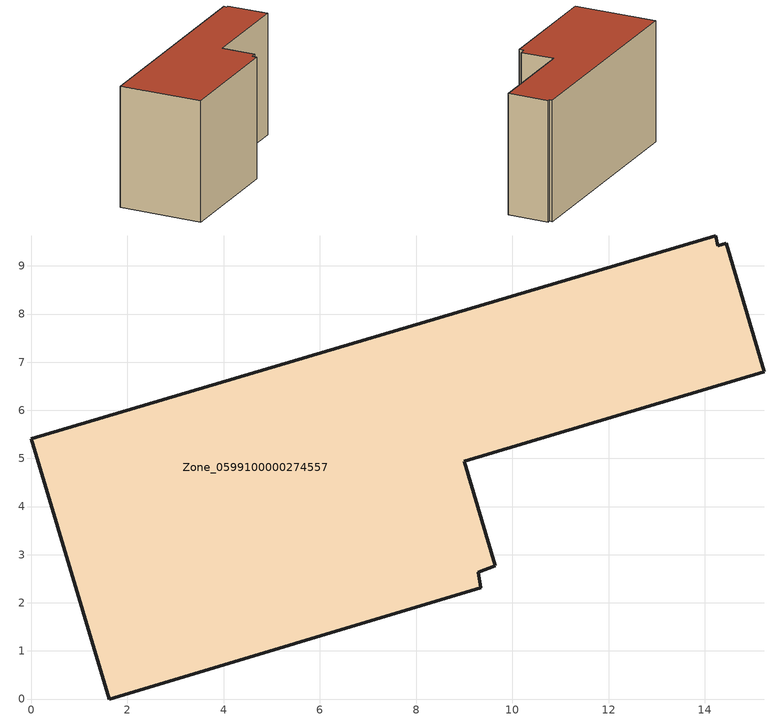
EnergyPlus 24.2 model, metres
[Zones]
Zone_0599100000274557
 floor ground (C_G): 9.65,2.77 9.29,2.63 9.35,2.31 1.62,0 0,5.41 14.23,9.62 14.27,9.42 14.45,9.47 15.24,6.8 9,4.94 z0
 wall outside (C_F): 14.23,9.62 0,5.41 1.62,0 9.35,2.31 9.29,2.63 9.65,2.77 9,4.94 15.24,6.8 14.45,9.47 14.27,9.42 14.23,9.62 z0:8.26
 roof outside (C_R): 15.24,6.8 14.45,9.47 14.27,9.42 14.23,9.62 0,5.41 1.62,0 9.35,2.31 9.29,2.63 9.65,2.77 9,4.94 z8.26
[BUILDING]
Pand.0599100000274557: North Axis=0; Terrain=City; Loads Convergence Tolerance Value=0.04; Temperature Convergence Tolerance Value=0.4; Solar Distribution=FullExterior; Maximum Number of Warmup Days=25; Minimum Number of Warmup Days=1
[Site:Location]
Rotterdam.The.Hague.AP_ZH_NLD Design_Conditions: Latitude=51.96; Longitude=4.45; Time Zone=1; Elevation=-4.5
[SITE:GROUNDTEMPERATURE:BUILDINGSURFACE]
18, 18, 18, 18, 18, 18, 18, 18, 18, 18, 18, 18
[MATERIAL] Thermal Absorptance=0.9; Solar Absorptance=0.7; Visible Absorptance=0.7
Name | Roughness | Thickness | Conductivity | Density | Specific Heat
G.TC.1975-1991 | MediumSmooth | 0.15 | 0.288461 | 540 | 1210
F.TC.1975-1991 | Rough | 0.3 | 0.230769 | 1920 | 840
R.TC.1975-1991 | MediumRough | 0.2 | 0.153846 | 1500 | 1000
[CONSTRUCTION]
C_G: G.TC.1975-1991
C_F: F.TC.1975-1991
C_R: R.TC.1975-1991
[ZONE]
Zone_0599100000274557: Type=1; Multiplier=1; Ceiling Height=Autocalculate; Volume=Autocalculate; Floor Area=autocalculate; Part of Total Floor Area=Yes
[ZONEINFILTRATION:DESIGNFLOWRATE]
Infil_Zone_0599100000274557: Zone or ZoneList or Space or SpaceList=Zone_0599100000274557; Schedule=AlwaysOn; Design Flow Rate Calculation Method=Flow/Area; Flow Rate per Floor Area=0.003; Constant Term Coefficient=1; Temperature Term Coefficient=0; Velocity Term Coefficient=0; Velocity Squared Term Coefficient=0
[HVACTEMPLATE:ZONE:IDEALLOADSAIRSYSTEM]
Zone_0599100000274557: Maximum Heating Supply Air Temperature=50; Minimum Cooling Supply Air Temperature=13; Maximum Heating Supply Air Humidity Ratio=0.0156; Minimum Cooling Supply Air Humidity Ratio=0.0077; Heating Limit=NoLimit; Cooling Limit=NoLimit; Dehumidification Control Type=ConstantSensibleHeatRatio; Cooling Sensible Heat Ratio=0.7; Dehumidification Setpoint=60; Humidification Control Type=None; Humidification Setpoint=30; Outdoor Air Method=None; Outdoor Air Flow Rate per Person=0.00944; Outdoor Air Flow Rate per Zone Floor Area=0; Outdoor Air Flow Rate per Zone=0; Demand Controlled Ventilation Type=None; Outdoor Air Economizer Type=NoEconomizer; Heat Recovery Type=None; Sensible Heat Recovery Effectiveness=0.7; Latent Heat Recovery Effectiveness=0.65
[ZONECONTROL:THERMOSTAT]
ThermostatControl_Zone_0599100000274557: Zone or ZoneList=Zone_0599100000274557; Control Type Schedule=DualSetpointControlType; Control 1=Thermostat_Zone_0599100000274557; Temperature Difference Between Cutout And Setpoint=0
[THERMOSTATSETPOINT:DUALSETPOINT]
Thermostat_Zone_0599100000274557: Heating Setpoint Temperature Schedule=HeatingSetpoint_Zone_0599100000274557; Cooling Setpoint Temperature Schedule=CoolingSetpoint_Zone_0599100000274557
[SCHEDULE:COMPACT]
HeatingSetpoint_Zone_0599100000274557: Through: 12/31, For: AllDays, Until: 24:00, 21
CoolingSetpoint_Zone_0599100000274557: Through: 12/31, For: AllDays, Until: 24:00, 24
DualSetpointControlType: Through: 12/31, For: AllDays, Until: 24:00, 4
AlwaysOn: Through: 12/31, For: AllDays, Until: 24:00, 1
